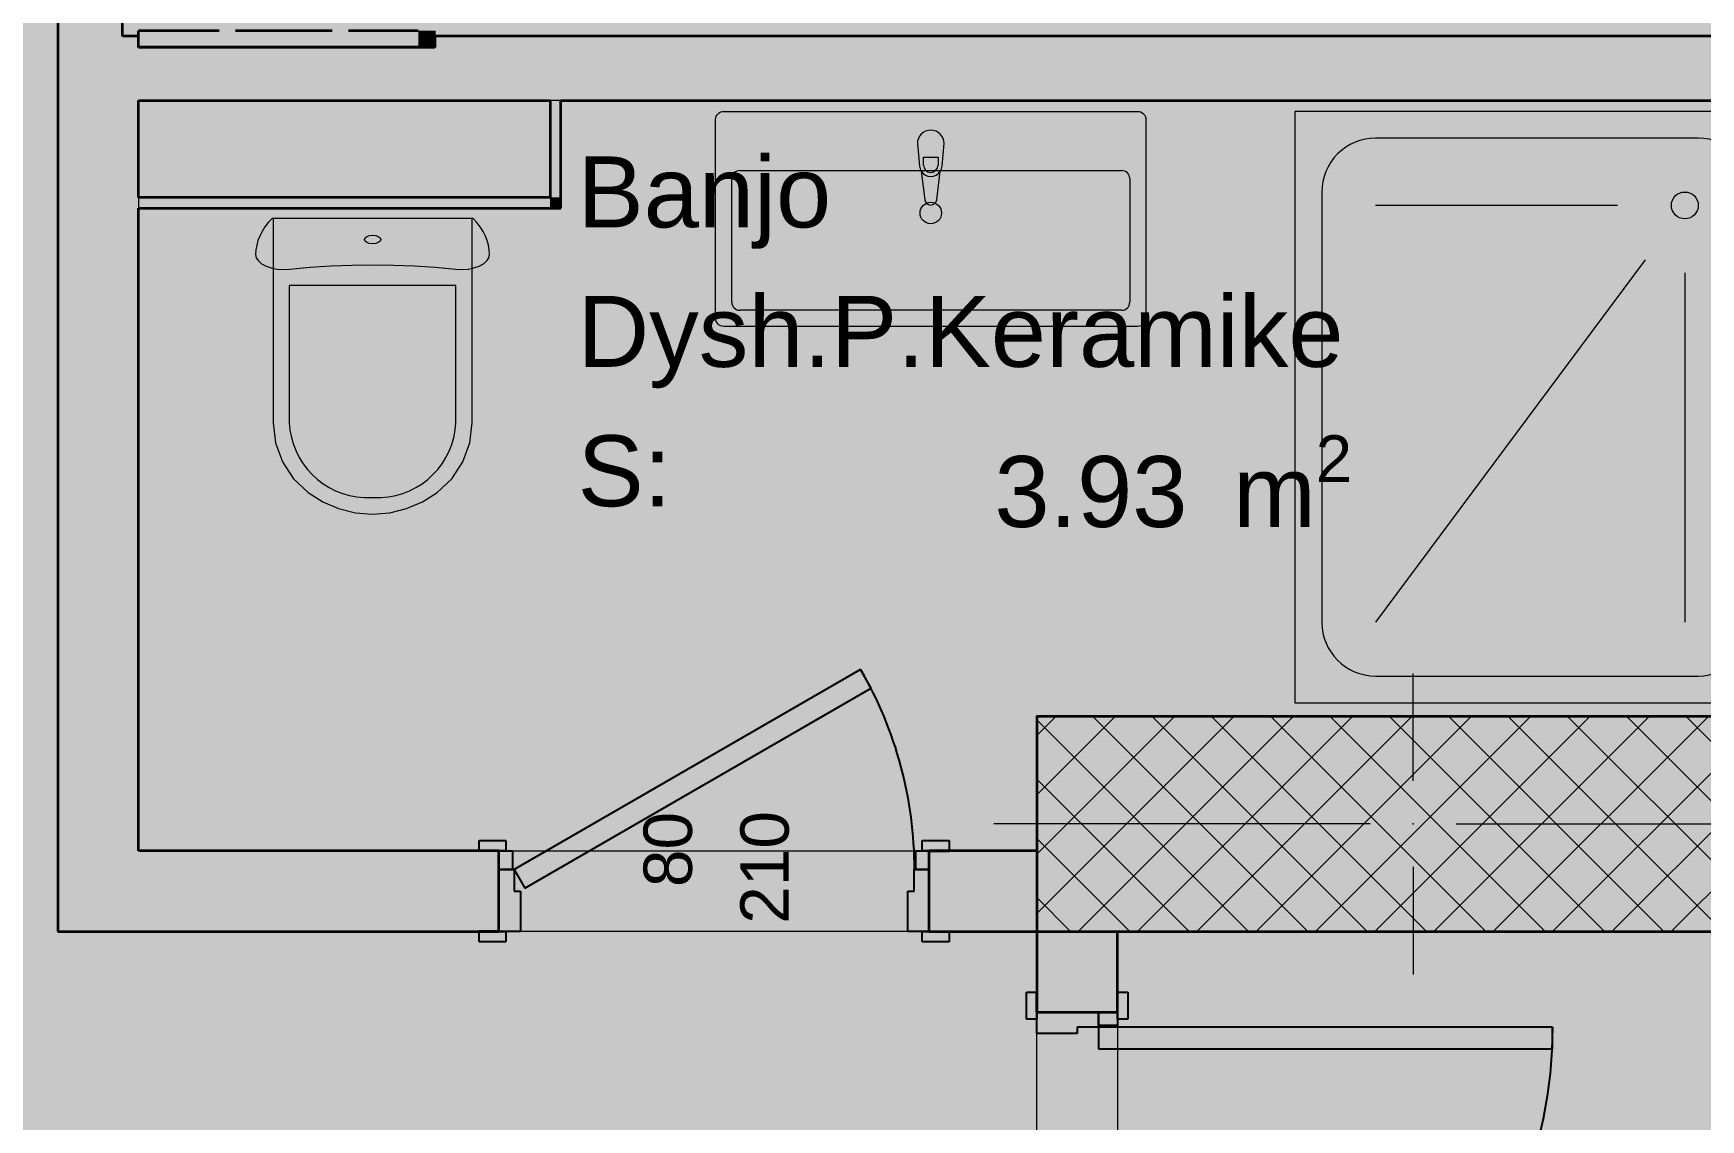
# Model space of a CAD drawing. Header units: millimetres. Extents: x 172821 to 253959, y -36092 to 17885.
# Drawn here: x 211015 to 214116, y -21136 to -19116 of the extents above; entities that cross this region are included whole.
import ezdxf
from ezdxf.enums import TextEntityAlignment as Align

# ---------------------------------------------------------------- set-up
doc = ezdxf.new("R2010")
doc.units = ezdxf.units.MM
doc.header["$MEASUREMENT"] = 0
for name, color, linetype, lineweight, true_color in [('A - Fill zone_Pen_No__102', 7, 'Continuous', 13, 0xcccccc), ('A - kanalet e ventilimit_Pen_No__82', 7, 'Continuous', 20, 0xaaaaaa), ('A - Muret_Pen_No__82', 7, 'Continuous', 20, 0xaaaaaa), ('ARCHICAD Door Markers_Pen_No__112', 7, 'Continuous', 13, 0xd5aaaa), ('Model Unit - Zone_Pen_No__102', 7, 'Continuous', 13, 0xcccccc)]:
    doc.layers.add(name, color=color, linetype=linetype, lineweight=lineweight, true_color=true_color)
for name, color, linetype in [('A - kanalet e ventilimit', 7, 'Continuous'), ('A - Muret', 7, 'Continuous'), ('A - Shtyllat', 7, 'Continuous'), ('Model Unit - Zone', 7, 'Continuous')]:
    doc.layers.add(name, color=color, linetype=linetype)
for name, color, linetype, lineweight in [('A - kanalet e ventilimit_Pen_No__22', 8, 'Continuous', 35), ('A - Muret_Pen_No__22', 8, 'Continuous', 35), ('A - Sanitaria_Pen_No__18', 9, 'Continuous', 15), ('A - Shtyllat_Pen_No__101', 252, 'Continuous', 13), ('A - Shtyllat_Pen_No__22', 8, 'Continuous', 35), ('ARCHICAD Doors_Pen_No__42', 8, 'Continuous', 25), ('ARCHICAD Zone Stamps_Pen_No__101', 252, 'Continuous', 13)]:
    doc.layers.add(name, color=color, linetype=linetype, lineweight=lineweight)
doc.styles.add('GENERATED_STYLE_2', font='arial.ttf')

# ---------------------------------------------------------------- blocks, each defined once
blk = doc.blocks.new('Banjo_Dysh.P.Keramike_6', base_point=(212724.2, -19677.9))
at = {"layer": 'ARCHICAD Zone Stamps_Pen_No__101', "color": 252, "lineweight": 13, "insert": (212802.3, -19863.6), "char_height": 132, "attachment_point": 1, "style": 'GENERATED_STYLE_2'}
blk.add_mtext('\\A1;{\\pql;\\pt0,6060;\\fArial|b0|i0|c0|p34;3.93\\fArial|b0|i0|c0|p34;\\A1{\\H.66x;\\S^  ;}\\fArial|b0|i0|c0|p34; m\\fArial|b0|i0|c0|p34;\\A1{\\H.66x;\\S2^  ;}}', dxfattribs=at)
at = {"layer": 'ARCHICAD Zone Stamps_Pen_No__101', "color": 252, "lineweight": 13, "style": 'GENERATED_STYLE_2'}
for tag, p in [('DUMMY_849', (213421.2, -19314.9)), ('ROOM_NAME', (212027.2, -19345)), ('DUMMY_850', (213421.2, -19574.1)), ('ROOM_NUMBER', (212027.2, -19604.3)), ('measuredAreaCode', (212027.2, -19863.6))]:
    blk.add_attdef(tag, text='', height=132, dxfattribs=at).set_placement(p, align=Align.TOP_LEFT)
blk = doc.blocks.new('Shower Tray 25')
at = {"layer": 'A - Sanitaria_Pen_No__18', "color": 9, "linetype": 'Continuous', "lineweight": 15}
for p, q in [((750, 1050), (150, 1050)), ((50, 950), (50, 150)), ((175, 300), (175, 950)), ((248.9, 275.8), (750, 950)), ((850, 150), (850, 950)), ((300, 175), (750, 175)), ((150, 50), (750, 50))]:
    blk.add_line(p, q, dxfattribs=at)
at = {"layer": 'A - Sanitaria_Pen_No__18', "color": 9, "linetype": 'Continuous', "lineweight": 15, "flags": 128}
blk.add_lwpolyline([(900, 0), (900, 1100), (0, 1100), (0, 0)], close=True, dxfattribs=at)
at = {"layer": 'A - Sanitaria_Pen_No__18', "color": 9, "linetype": 'Continuous', "lineweight": 15}
blk.add_circle((175, 175), 25, dxfattribs=at)
for centre, start, end in [((150, 950), 90, 180), ((750, 950), 0, 90), ((150, 150), 180, 270), ((750, 150), 270, 0)]:
    blk.add_arc(centre, 100, start, end, dxfattribs=at)
blk = doc.blocks.new('Door 25')
at = {"layer": 'ARCHICAD Doors_Pen_No__42', "color": 8, "linetype": 'Continuous', "lineweight": 25}
for p, q in [((382, 0), (382, 844)), ((382, 844), (422, 844)), ((422, 844), (422, 0)), ((-437, 54), (-487, 54)), ((-487, 54), (-487, 35)), ((-487, 35), (-437, 35)), ((-450, 35), (-487, 35)), ((-450, 35), (-487, 35)), ((-425, 35), (-450, 35)), ((-450, 35), (-450, 0)), ((-450, 0), (-450, 35)), ((-450, 0), (-450, 35)), ((-437, 35), (-437, 54)), ((-425, 0), (-425, 35)), ((450, 35), (425, 35)), ((425, 35), (425, 0)), ((487, 54), (437, 54)), ((437, 54), (437, 35)), ((437, 35), (487, 35)), ((450, 0), (450, 35)), ((450, 0), (450, 35)), ((450, 0), (450, 35)), ((450, 35), (487, 35)), ((450, 35), (487, 35)), ((487, 35), (487, 54)), ((-450, 0), (-425, 0)), ((-422, 0), (-450, 0)), ((-450, 0), (-450, -115)), ((-450, -115), (-450, 0)), ((-450, -115), (-450, 0)), ((-422, -40), (-422, 0)), ((422, 0), (382, 0)), ((450, 0), (422, 0)), ((422, 0), (422, -40)), ((425, 0), (450, 0)), ((450, -115), (450, 0)), ((450, -115), (450, 0)), ((450, -115), (450, 0)), ((-410, -40), (-422, -40)), ((-410, -115), (-410, -40)), ((422, -40), (410, -40)), ((410, -40), (410, -115)), ((-437, -115), (-487, -115)), ((-487, -115), (-487, -134)), ((-450, -115), (-487, -115)), ((-450, -115), (-487, -115)), ((-450, -115), (-410, -115)), ((-437, -134), (-437, -115)), ((410, -115), (450, -115)), ((487, -115), (437, -115)), ((437, -115), (437, -134)), ((450, -115), (487, -115)), ((450, -115), (487, -115)), ((487, -134), (487, -115)), ((-487, -134), (-437, -134)), ((437, -134), (487, -134))]:
    blk.add_line(p, q, dxfattribs=at)
blk.add_arc((422, 0), 844, 90, 180, dxfattribs=at)
blk = doc.blocks.new('D Marker 22')
at = {"layer": 'ARCHICAD Door Markers_Pen_No__112', "color": 9, "lineweight": 13, "true_color": 0xd5aaaa, "style": 'GENERATED_STYLE_2'}
for tag, p in [('AC_MarkerText_3', (-165.9, -155.7)), ('AC_MarkerText_2', (14.1, -224))]:
    blk.add_attdef(tag, text='', height=90, rotation=270, dxfattribs=at).set_placement(p, align=Align.BOTTOM_LEFT)
blk = doc.blocks.new('Wall_129', base_point=(213031.1, -20441.2))
at = {"layer": 'A - Muret_Pen_No__82', "linetype": 'Continuous', "lineweight": 0, "true_color": 0xd4d4d4}
for points in [[(213031.1, -20786.2), (212881.1, -20786.2), (212881.1, -20936.2), (213031.1, -20936.2)], [(212881.1, -23434.9), (213031.1, -23434.9), (213031.1, -21836.2), (212881.1, -21836.2)]]:
    blk.add_hatch(color=254, dxfattribs=at).paths.add_polyline_path(points)
at = {"layer": 'A - Muret_Pen_No__22', "color": 8, "linetype": 'Continuous', "lineweight": 35}
for p, q in [((212881.1, -20936.2), (212881.1, -20899.2)), ((213031.1, -20936.2), (213031.1, -20899.2)), ((212881.1, -20936.2), (212996.1, -20936.2)), ((212996.1, -20936.2), (213031.1, -20936.2)), ((212881.1, -21836.2), (212881.1, -21873.2)), ((212881.1, -21836.2), (212996.1, -21836.2)), ((212996.1, -21836.2), (213031.1, -21836.2)), ((213031.1, -21836.2), (213031.1, -21873.2))]:
    blk.add_line(p, q, dxfattribs=at)
at = {"layer": 'A - Muret_Pen_No__22', "color": 8, "linetype": 'Continuous', "lineweight": 35, "flags": 128}
for points in [[(212881.1, -20786.2), (212881.1, -20936.2)], [(213031.1, -20936.2), (213031.1, -20786.2)], [(212881.1, -21836.2), (212881.1, -22008.2)], [(213031.1, -23434.9), (213031.1, -21836.2)], [(212881.1, -22158.2), (212881.1, -23434.9)]]:
    blk.add_lwpolyline(points, dxfattribs=at)
at = {"layer": 'ARCHICAD Door Markers_Pen_No__112', "color": 9, "lineweight": 13, "true_color": 0xd5aaaa}
ref = blk.add_blockref('D Marker 22', (213031.1, -21386.2), dxfattribs=dict(at, rotation=270))
ref.add_attrib('AC_MarkerText_2', '90', dxfattribs={"color": 9, "lineweight": 13, "true_color": 0xd5aaaa, "height": 90, "rotation": 360, "style": 'GENERATED_STYLE_2'}).set_placement((213134.5, -21342.6), align=Align.BOTTOM_LEFT)
ref.add_attrib('AC_MarkerText_3', '210', dxfattribs={"color": 9, "lineweight": 13, "true_color": 0xd5aaaa, "height": 90, "rotation": 360, "style": 'GENERATED_STYLE_2'}).set_placement((213066.2, -21522.6), align=Align.BOTTOM_LEFT)
at = {"layer": 'ARCHICAD Doors_Pen_No__42', "color": 8, "linetype": 'Continuous', "lineweight": 25, "xscale": -1, "zscale": 1000, "rotation": 270}
blk.add_blockref('Door 25', (212996.1, -21386.2), dxfattribs=at)
blk = doc.blocks.new('Wall_147', base_point=(216061.1, -19241.2))
at = {"layer": 'A - Muret_Pen_No__82', "linetype": 'Continuous', "lineweight": 0, "true_color": 0xd4d4d4}
blk.add_hatch(color=254, dxfattribs=at).paths.add_polyline_path([(216061.1, -19121.2), (211762.1, -19121.2), (211762.1, -19241.2), (216061.1, -19241.2)])
at = {"layer": 'A - Muret_Pen_No__22', "color": 8, "linetype": 'Continuous', "lineweight": 35, "flags": 128}
for points in [[(216061.1, -19121.2), (211762.1, -19121.2)], [(211762.1, -19121.2), (211762.1, -19142.2)], [(211762.1, -19241.2), (211976.1, -19241.2)], [(211996.1, -19241.2), (214281.1, -19241.2)]]:
    blk.add_lwpolyline(points, dxfattribs=at)
blk = doc.blocks.new('Wall_153', base_point=(211061.1, -20786.2))
at = {"layer": 'A - Muret_Pen_No__82', "linetype": 'Continuous', "lineweight": 0, "true_color": 0xd4d4d4}
for points in [[(211211.1, -20636.2), (211211.1, -19121.2), (211061.1, -19121.2), (211061.1, -20636.2)], [(211211.1, -20636.2), (211061.1, -20786.2), (211211.1, -20786.2)], [(211211.1, -20636.2), (211061.1, -20636.2), (211061.1, -20786.2)]]:
    blk.add_hatch(color=254, dxfattribs=at).paths.add_polyline_path(points)
at = {"layer": 'A - Muret_Pen_No__22', "color": 8, "linetype": 'Continuous', "lineweight": 35, "flags": 128}
for points in [[(211061.1, -19121.2), (211061.1, -20786.2)], [(211211.1, -19121.2), (211181.1, -19121.2)], [(211211.1, -19142.2), (211211.1, -19121.2)], [(211211.1, -19421.2), (211211.1, -19241.2)], [(211211.1, -20636.2), (211211.1, -19441.2)], [(211061.1, -20786.2), (211211.1, -20786.2)]]:
    blk.add_lwpolyline(points, dxfattribs=at)
blk = doc.blocks.new('Door 25_2')
at = {"layer": 'ARCHICAD Doors_Pen_No__42', "color": 8, "linetype": 'Continuous', "lineweight": 25}
for p, q in [((-292.3, 337.4), (-272.3, 372)), ((-272.3, 372), (372, 0)), ((352, -34.6), (-292.3, 337.4)), ((-387, 54), (-437, 54)), ((-437, 54), (-437, 35)), ((-437, 35), (-387, 35)), ((-400, 35), (-437, 35)), ((-400, 35), (-437, 35)), ((-375, 35), (-400, 35)), ((-400, 35), (-400, 0)), ((-400, 0), (-400, 35)), ((-400, 0), (-400, 35)), ((-387, 35), (-387, 54)), ((-375, 0), (-375, 35)), ((400, 35), (375, 35)), ((375, 35), (375, 0)), ((437, 54), (387, 54)), ((387, 54), (387, 35)), ((387, 35), (437, 35)), ((400, 0), (400, 35)), ((400, 0), (400, 35)), ((400, 0), (400, 35)), ((400, 35), (437, 35)), ((400, 35), (437, 35)), ((437, 35), (437, 54)), ((-400, 0), (-375, 0)), ((-372, 0), (-400, 0)), ((-400, 0), (-400, -115)), ((-400, -115), (-400, 0)), ((-400, -115), (-400, 0)), ((-372, -40), (-372, 0)), ((372, 0), (352, -34.6)), ((400, 0), (372, 0)), ((372, 0), (372, -40)), ((375, 0), (400, 0)), ((400, -115), (400, 0)), ((400, -115), (400, 0)), ((400, -115), (400, 0)), ((-360, -40), (-372, -40)), ((-360, -115), (-360, -40)), ((372, -40), (360, -40)), ((360, -40), (360, -115)), ((-387, -115), (-437, -115)), ((-437, -115), (-437, -134)), ((-400, -115), (-437, -115)), ((-400, -115), (-437, -115)), ((-400, -115), (-360, -115)), ((-387, -134), (-387, -115)), ((360, -115), (400, -115)), ((437, -115), (387, -115)), ((387, -115), (387, -134)), ((400, -115), (437, -115)), ((400, -115), (437, -115)), ((437, -134), (437, -115)), ((-437, -134), (-387, -134)), ((387, -134), (437, -134))]:
    blk.add_line(p, q, dxfattribs=at)
blk.add_arc((372, 0), 744, 150, 180, dxfattribs=at)
blk = doc.blocks.new('Wall_154', base_point=(214431.1, -20786.2))
at = {"layer": 'A - Muret_Pen_No__82', "linetype": 'Continuous', "lineweight": 0, "true_color": 0xd4d4d4}
for points in [[(211211.1, -20786.2), (211881.1, -20786.2), (211881.1, -20636.2), (211211.1, -20636.2)], [(212681.1, -20786.2), (212881.1, -20786.2), (212881.1, -20636.2), (212681.1, -20636.2)]]:
    blk.add_hatch(color=254, dxfattribs=at).paths.add_polyline_path(points)
at = {"layer": 'A - Muret_Pen_No__22', "color": 8, "linetype": 'Continuous', "lineweight": 35}
for p, q in [((211881.1, -20636.2), (211844.1, -20636.2)), ((211881.1, -20671.2), (211881.1, -20636.2)), ((212681.1, -20636.2), (212718.1, -20636.2)), ((212681.1, -20671.2), (212681.1, -20636.2)), ((211881.1, -20786.2), (211881.1, -20671.2)), ((212681.1, -20786.2), (212681.1, -20671.2)), ((211881.1, -20786.2), (211844.1, -20786.2)), ((212681.1, -20786.2), (212718.1, -20786.2))]:
    blk.add_line(p, q, dxfattribs=at)
at = {"layer": 'A - Muret_Pen_No__22', "color": 8, "linetype": 'Continuous', "lineweight": 35, "flags": 128}
for points in [[(211881.1, -20636.2), (211211.1, -20636.2)], [(212881.1, -20636.2), (212681.1, -20636.2)], [(211211.1, -20786.2), (211881.1, -20786.2)], [(212681.1, -20786.2), (212881.1, -20786.2)]]:
    blk.add_lwpolyline(points, dxfattribs=at)
at = {"layer": 'ARCHICAD Door Markers_Pen_No__112', "color": 9, "lineweight": 13, "true_color": 0xd5aaaa}
ref = blk.add_blockref('D Marker 22', (212281.1, -20786.2), dxfattribs=dict(at, rotation=180))
ref.add_attrib('AC_MarkerText_2', '80', dxfattribs={"color": 9, "lineweight": 13, "true_color": 0xd5aaaa, "height": 90, "rotation": 90, "style": 'GENERATED_STYLE_2'}).set_placement((212266.9, -20703.7), align=Align.BOTTOM_LEFT)
ref.add_attrib('AC_MarkerText_3', '210', dxfattribs={"color": 9, "lineweight": 13, "true_color": 0xd5aaaa, "height": 90, "rotation": 90, "style": 'GENERATED_STYLE_2'}).set_placement((212446.9, -20772), align=Align.BOTTOM_LEFT)
at = {"layer": 'ARCHICAD Doors_Pen_No__42', "color": 8, "linetype": 'Continuous', "lineweight": 25, "xscale": -1, "zscale": 1000}
blk.add_blockref('Door 25_2', (212281.1, -20671.2), dxfattribs=at)
blk = doc.blocks.new('Wall_230', base_point=(211996.1, -19441.2))
at = {"layer": 'A - Muret_Pen_No__82', "linetype": 'Continuous', "lineweight": 0, "true_color": 0xd4d4d4}
for points in [[(211976.1, -19421.2), (211211.1, -19421.2), (211211.1, -19441.2), (211976.1, -19441.2)], [(211996.1, -19421.2), (211976.1, -19421.2), (211996.1, -19441.2)], [(211976.1, -19441.2), (211996.1, -19441.2), (211976.1, -19421.2)]]:
    blk.add_hatch(color=254, dxfattribs=at).paths.add_polyline_path(points)
at = {"layer": 'A - Muret_Pen_No__22', "color": 8, "linetype": 'Continuous', "lineweight": 35, "flags": 128}
for points in [[(211976.1, -19421.2), (211211.1, -19421.2)], [(211996.1, -19441.2), (211996.1, -19421.2)], [(211211.1, -19441.2), (211996.1, -19441.2)]]:
    blk.add_lwpolyline(points, dxfattribs=at)
blk = doc.blocks.new('Wall_231', base_point=(211996.1, -19441.2))
at = {"layer": 'A - Muret_Pen_No__82', "linetype": 'Continuous', "lineweight": 0, "true_color": 0xd4d4d4}
blk.add_hatch(color=254, dxfattribs=at).paths.add_polyline_path([(211996.1, -19421.2), (211996.1, -19241.2), (211976.1, -19241.2), (211976.1, -19421.2)])
at = {"layer": 'A - Muret_Pen_No__22', "color": 8, "linetype": 'Continuous', "lineweight": 35, "flags": 128}
for points in [[(211976.1, -19241.2), (211976.1, -19421.2)], [(211996.1, -19421.2), (211996.1, -19241.2)]]:
    blk.add_lwpolyline(points, dxfattribs=at)
blk = doc.blocks.new('Wall_259', base_point=(211061.1, -19121.2))
at = {"layer": 'A - Muret_Pen_No__82', "linetype": 'Continuous', "lineweight": 0, "true_color": 0xd4d4d4}
blk.add_hatch(color=254, dxfattribs=at).paths.add_polyline_path([(211181.1, -19121.2), (211181.1, -17636.2), (211061.1, -17636.2), (211061.1, -19121.2)])
at = {"layer": 'A - Muret_Pen_No__22', "color": 8, "linetype": 'Continuous', "lineweight": 35, "flags": 128}
for points in [[(211061.1, -17636.2), (211061.1, -19121.2)], [(211181.1, -19121.2), (211181.1, -17636.2)]]:
    blk.add_lwpolyline(points, dxfattribs=at)
blk = doc.blocks.new('Wall_348', base_point=(211211.1, -19141.2))
at = {"layer": 'A - kanalet e ventilimit_Pen_No__82', "linetype": 'Continuous', "lineweight": 0, "true_color": 0xd4d4d4}
for points in [[(211731.1, -19111.2), (211211.1, -19111.2), (211211.1, -19141.2), (211731.1, -19141.2)], [(211731.1, -19111.2), (211761.1, -19141.2), (211761.1, -19111.2)], [(211731.1, -19141.2), (211761.1, -19141.2), (211731.1, -19111.2)]]:
    blk.add_hatch(color=254, dxfattribs=at).paths.add_polyline_path(points)
at = {"layer": 'A - kanalet e ventilimit_Pen_No__22', "color": 8, "linetype": 'Continuous', "lineweight": 35, "flags": 128}
for points in [[(211361.1, -19111.2), (211211.1, -19111.2)], [(211211.1, -19141.2), (211211.1, -19111.2)], [(211571.1, -19111.2), (211391.1, -19111.2)], [(211731.1, -19111.2), (211601.1, -19111.2)], [(211761.1, -19141.2), (211761.1, -19111.2)], [(211211.1, -19141.2), (211761.1, -19141.2)]]:
    blk.add_lwpolyline(points, dxfattribs=at)
blk = doc.blocks.new('Wall_353', base_point=(211762.1, -19241.2))
at = {"layer": 'A - Muret_Pen_No__82', "linetype": 'Continuous', "lineweight": 0, "true_color": 0xd4d4d4}
blk.add_hatch(color=254, dxfattribs=at).paths.add_polyline_path([(211762.1, -19142.2), (211211.1, -19142.2), (211211.1, -19241.2), (211762.1, -19241.2)])
at = {"layer": 'A - Muret_Pen_No__22', "color": 8, "linetype": 'Continuous', "lineweight": 35, "flags": 128}
for points in [[(211762.1, -19142.2), (211211.1, -19142.2)], [(211211.1, -19241.2), (211762.1, -19241.2)]]:
    blk.add_lwpolyline(points, dxfattribs=at)
blk = doc.blocks.new('Column_48', base_point=(213581.1, -20586.2))
at = {"layer": 'A - Shtyllat_Pen_No__101', "linetype": 'Continuous', "lineweight": 13}
h = blk.add_hatch(dxfattribs=at)
h.set_pattern_fill('Concrete_Block', color=252, style=0, pattern_type=2)
h.set_pattern_definition([(45, (0, 0), (-55.154327, 55.154327), []), (135, (0, 0), (55.154327, 55.154327), [])])
h.paths.add_polyline_path([(214281.1, -20786.2), (214281.1, -20386.2), (212881.1, -20386.2), (212881.1, -20786.2)])
at = {"layer": 'A - Shtyllat_Pen_No__101', "color": 252, "linetype": 'Continuous', "lineweight": 13}
for p, q in [((213581.1, -20506.2), (213581.1, -20306.2)), ((213501.1, -20586.2), (212801.1, -20586.2)), ((213661.1, -20586.2), (214361.1, -20586.2)), ((213581.1, -20666.2), (213581.1, -20866.2))]:
    blk.add_line(p, q, dxfattribs=at)
blk.add_point((213581.1, -20586.2), dxfattribs=at)
at = {"layer": 'A - Shtyllat_Pen_No__22', "color": 8, "linetype": 'Continuous', "lineweight": 35, "flags": 128}
blk.add_lwpolyline([(214281.1, -20786.2), (214281.1, -20386.2), (212881.1, -20386.2), (212881.1, -20786.2)], close=True, dxfattribs=at)
blk = doc.blocks.new('WC 25')
at = {"layer": 'A - Sanitaria_Pen_No__18', "color": 9, "linetype": 'Continuous', "lineweight": 15}
for p, q in [((0, -124.9), (-155, -124.9)), ((-155, -124.9), (-155, -379.9)), ((155, -124.9), (0, -124.9)), ((155, -379.9), (155, -124.9)), ((-15.6, -519.2), (15.6, -519.2))]:
    blk.add_line(p, q, dxfattribs=at)
at = {"layer": 'A - Sanitaria_Pen_No__18', "color": 9, "linetype": 'Continuous', "lineweight": 15, "flags": 128}
for points in [[(-186.8, 0), (-193.9, -7.9), (-200.1, -16), (-205.4, -24.3), (-209.7, -32.8), (-213.1, -41.3), (-215.5, -50), (-217, -58.7), (-217.5, -67.4), (-216.2, -73.5), (-212.4, -79.2), (-206.3, -84.4), (-198.2, -88.8), (-188.5, -92.1), (-177.6, -94.2), (-166.1, -95), (-154.5, -94.4), (-116.2, -90.9), (-77.6, -88.3), (-38.9, -86.8), (0, -86.3), (38.9, -86.8), (77.6, -88.3), (116.2, -90.9), (154.5, -94.4), (166.1, -95), (177.6, -94.2), (188.5, -92.1), (198.2, -88.8), (206.3, -84.4), (212.4, -79.2), (216.2, -73.5), (217.5, -67.4), (217, -58.7), (215.5, -50), (213.1, -41.3), (209.7, -32.8), (205.4, -24.3), (200.1, -16), (193.9, -7.9), (186.8, 0)], [(185, -380), (185, 0), (-185, 0), (-185, -380), (-180.7, -417.3), (-167.8, -452.7), (-147.3, -484.1), (-120, -510), (-92.8, -527.2), (-63.2, -539.7), (-32, -547.4), (0, -550), (32, -547.4), (63.2, -539.7), (92.8, -527.2), (120, -510), (147.3, -484.1), (167.8, -452.7), (180.7, -417.3)]]:
    blk.add_lwpolyline(points, close=True, dxfattribs=at)
at = {"layer": 'A - Sanitaria_Pen_No__18', "color": 9, "linetype": 'Continuous', "lineweight": 15}
for centre, start, end in [((-8.9, -373.1), 182.66, 267.3883), ((8.9, -373.1), 272.6117, 357.34)]:
    blk.add_arc(centre, 146.2, start, end, dxfattribs=at)
blk.add_ellipse((0, -39.4), major_axis=(15, 0), ratio=0.524717, dxfattribs=at)
blk = doc.blocks.new('Basin 25_3')
at = {"layer": 'A - Sanitaria_Pen_No__18', "color": 9, "linetype": 'Continuous', "lineweight": 15}
for p, q in [((-13.6, -99.8), (-13.6, -84.9)), ((-13.6, -84.9), (13.6, -84.9)), ((13.6, -84.9), (13.6, -99.8)), ((-355, -110), (355, -110)), ((-370, -355), (-370, -125)), ((370, -125), (370, -355)), ((355, -370), (-355, -370))]:
    blk.add_line(p, q, dxfattribs=at)
at = {"layer": 'A - Sanitaria_Pen_No__18', "color": 9, "linetype": 'Continuous', "lineweight": 15, "flags": 128}
for points in [[(-385, 0), (385, 0, -0.414214), (400, -15), (400, -385, -0.414214), (385, -400), (-385, -400, -0.414214), (-400, -385), (-400, -15, -0.414214)], [(-25, -60), (-21, -102, 0.12102), (-17.7, -111.5), (-11.1, -164.4, 0.882566), (11.1, -164.4), (17.7, -111.5, 0.12102), (21, -102), (25, -60, 1)]]:
    blk.add_lwpolyline(points, format="xyb", close=True, dxfattribs=at)
at = {"layer": 'A - Sanitaria_Pen_No__18', "color": 9, "linetype": 'Continuous', "lineweight": 15}
blk.add_circle((0, -189.1), 20, dxfattribs=at)
for centre, radius, start, end in [((-355, -125), 15, 90, 180), ((0, -100.1), 21.1, 212.771, 327.229), ((0, -99.8), 13.6, 180, 0), ((355, -125), 15, 0, 90), ((-355, -355), 15, 180, 270), ((355, -355), 15, 270, 0)]:
    blk.add_arc(centre, radius, start, end, dxfattribs=at)

msp = doc.modelspace()

# ---------------------------------------------------------------- hatches: boundary and pattern name
at = {"layer": 'A - Fill zone_Pen_No__102', "linetype": 'Continuous', "lineweight": 0, "true_color": 0x333333}
msp.add_hatch(color=250, dxfattribs=at).paths.add_polyline_path([(201811.1, -27491.2), (201811.1, -20536.2), (209261.1, -20536.2), (209261.1, -18736.2), (207231.1, -18736.2), (207231.1, -17486.2), (209361.1, -17486.2), (209361.1, -17436.2), (211161.1, -17436.2), (211211.1, -17436.2), (211211.1, -19091.2), (216211.1, -19091.2), (216211.1, -24347.5), (213281.1, -24347.5), (213281.1, -25184.9), (208931.1, -25184.9), (208931.1, -27491.2)])

# ---------------------------------------------------------------- linework, layer by layer
at = {"layer": 'Model Unit - Zone_Pen_No__102', "color": 254, "linetype": 'Continuous', "lineweight": 13, "true_color": 0xcccccc, "flags": 128}
for points in [[(208881.1, -22008.2), (212881.1, -22008.2), (212881.1, -20786.2), (211061.1, -20786.2), (211061.1, -17636.2), (209411.1, -17636.2), (209411.1, -20536.2), (209811.1, -20536.2), (209811.1, -20686.2), (208881.1, -20686.2), (208881.1, -20786.2)], [(214281.1, -19241.2), (211211.1, -19241.2), (211211.1, -20636.2), (212881.1, -20636.2), (212881.1, -20386.2), (214281.1, -20386.2)], [(216061.1, -19241.2), (214431.1, -19241.2), (214431.1, -20786.2), (213031.1, -20786.2), (213031.1, -23434.9), (213281.1, -23434.9), (213281.1, -24097.5), (216061.1, -24097.5)]]:
    msp.add_lwpolyline(points, close=True, dxfattribs=at)

# ---------------------------------------------------------------- block references
at = {"layer": 'A - kanalet e ventilimit', "color": 8, "lineweight": 35}
msp.add_blockref('Wall_348', (211211.1, -19141.2), dxfattribs=at)
at = {"layer": 'A - Muret', "color": 8, "lineweight": 35}
for name, p in [('Wall_259', (211061.1, -19121.2)), ('Wall_153', (211061.1, -20786.2)), ('Wall_147', (216061.1, -19241.2)), ('Wall_353', (211762.1, -19241.2)), ('Wall_231', (211996.1, -19441.2)), ('Wall_230', (211996.1, -19441.2)), ('Wall_154', (214431.1, -20786.2)), ('Wall_129', (213031.1, -20441.2))]:
    msp.add_blockref(name, p, dxfattribs=at)
at = {"layer": 'A - Sanitaria_Pen_No__18', "color": 9, "linetype": 'Continuous', "lineweight": 15, "zscale": 1000}
for name, p in [('Basin 25_3', (212684, -19261.2)), ('WC 25', (211646.1, -19460.2))]:
    msp.add_blockref(name, p, dxfattribs=at)
at = {"layer": 'A - Sanitaria_Pen_No__18', "color": 9, "linetype": 'Continuous', "lineweight": 15, "zscale": 1000, "rotation": 180}
msp.add_blockref('Shower Tray 25', (214261.1, -19261.2), dxfattribs=at)
at = {"layer": 'A - Shtyllat', "color": 8, "lineweight": 35}
msp.add_blockref('Column_48', (213581.1, -20586.2), dxfattribs=at)
at = {"layer": 'Model Unit - Zone', "color": 252, "linetype": 'Continuous', "lineweight": 13}
msp.add_blockref('Banjo_Dysh.P.Keramike_6', (212724.2, -19677.9), dxfattribs=at).add_auto_attribs({'ROOM_NAME': 'Banjo', 'ROOM_NUMBER': 'Dysh.P.Keramike', 'measuredAreaCode': 'S: '})

doc.saveas('drawing.dxf')
